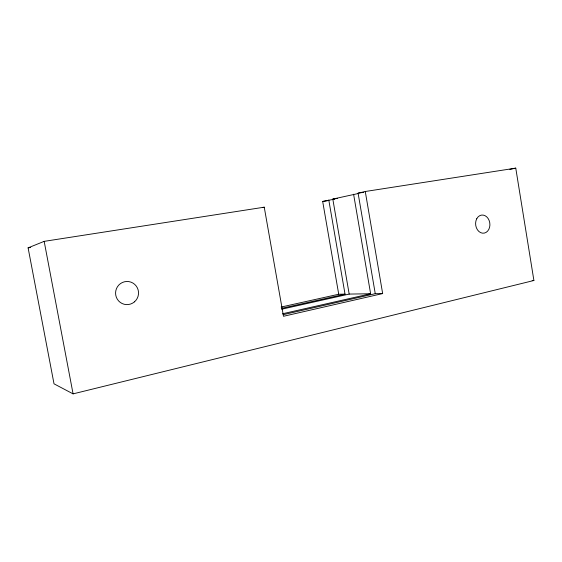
<?xml version="1.0" encoding="UTF-8"?>
<svg xmlns="http://www.w3.org/2000/svg" width="562" height="562" viewBox="0 0 562 562"><rect width="100%" height="100%" fill="white"/><g stroke="black" fill="none" stroke-linecap="round" stroke-linejoin="round"><path stroke-width="0.84" d="M28.1 247.856L44.173 241.358L264.245 207.188L283.487 316.287L382.659 293.575L365.272 191.502L515.761 168.129L533.9 280.494L73.081 393.871L54.015 383.825L28.1 247.856L30.692 247.449M262.742 207.568L264.245 207.188M328.791 200.023L345.033 294.144L338.724 294.242L322.679 201.449L334.847 199.067M353.596 194.227L370.625 293.757L349.178 294.081L332.809 199.081L358.451 193.468M382.659 293.575L375.261 293.687L358.092 193.173L365.272 191.502M282.651 313.744L370.625 293.757M283.164 314.678L375.261 293.687M281.618 308.32L345.033 294.144M281.625 309.219L349.178 294.081M281.176 307.049L338.724 294.242M509.832 169.408L515.761 168.129M322.679 201.449L327.885 200.627M358.092 193.173L363.797 192.288M332.809 199.081L337.516 198.344M532.165 280.55L533.9 280.494M44.173 241.358L73.081 393.871M476.745 218.751A9.118 7.13 83.3 0 0 482.407 233.16A9.118 7.13 83.3 0 0 489.123 220.43A9.118 7.13 83.3 0 0 476.745 218.751M134.473 301.843A11.584 11.472 -73 0 0 130.939 282.131A11.584 11.472 -73 0 0 115.758 295.162A11.584 11.472 -73 0 0 134.473 301.843"/></g></svg>
